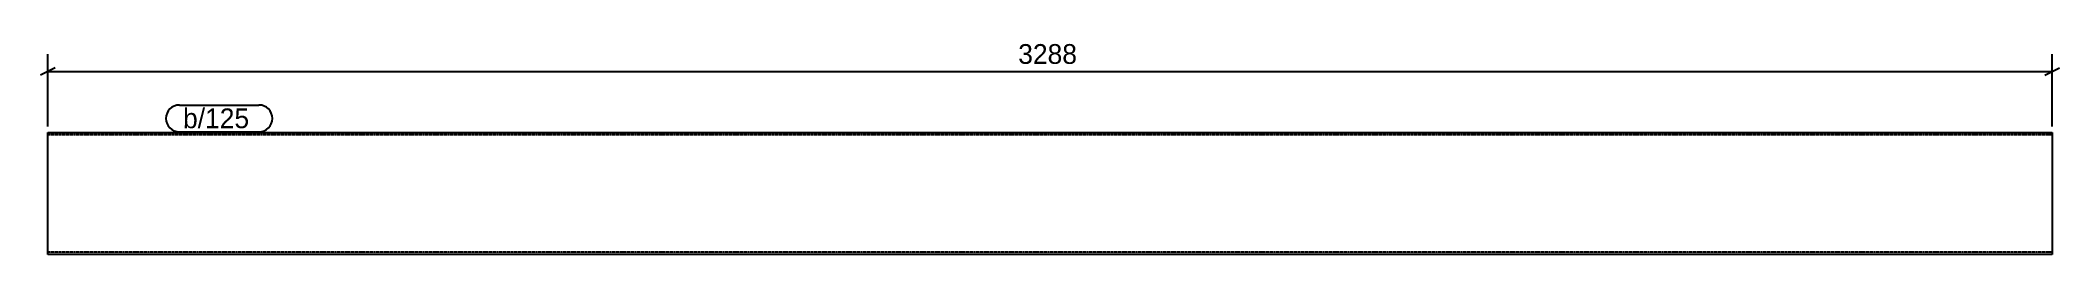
# Model space of a CAD drawing. Header units: millimetres. Extents: x 32 to 3344, y 32 to 383.
import ezdxf

# ---------------------------------------------------------------- set-up
doc = ezdxf.new("R2010")
doc.units = ezdxf.units.MM
doc.linetypes.add('DXK_LINE_DOT4', pattern=[0.9408, 0.4704, -0.4704])
doc.styles.add('Comic Sans MS', font='COMIC.TTF', dxfattribs={"height": 0.2})

msp = doc.modelspace()

# ---------------------------------------------------------------- linework, layer by layer
at = {"color": 8, "linetype": 'Continuous'}
for p, q in [((56, 338), (32, 326)), ((44, 242), (44, 360.4)), ((44, 332), (3331.8, 332)), ((3319.8, 326), (3343.8, 338)), ((3331.8, 242), (3331.8, 360.4))]:
    msp.add_line(p, q, dxfattribs=at)
at = {"color": 7, "linetype": 'Continuous'}
for p, q in [((44, 32), (44, 232)), ((44, 232), (3331.8, 232)), ((3331.8, 232), (3331.8, 32)), ((3331.8, 32), (44, 32))]:
    msp.add_line(p, q, dxfattribs=at)
at = {"color": 7, "linetype": 'DXK_LINE_DOT4'}
for p, q in [((3331.8, 228), (44, 228)), ((3331.8, 36), (44, 36))]:
    msp.add_line(p, q, dxfattribs=at)

# ---------------------------------------------------------------- next in the draw order: wipeouts: each hides what was drawn before it
at = {"color": 0}
for points in [[(1746.4, 338), (1746.4, 382.8), (1629.4, 382.8), (1629.4, 338)], [(384.5, 239), (384.5, 271), (266, 271), (266, 239)]]:
    msp.add_wipeout(points, dxfattribs=at)

# ---------------------------------------------------------------- next in the draw order: texts
at = {"color": 3, "style": 'Comic Sans MS'}
msp.add_text('3288', height=32.38, dxfattribs=at).set_placement((1635.8, 344.4))

# ---------------------------------------------------------------- next in the draw order: wipeouts: each hides what was drawn before it
at = {"color": 0}
msp.add_wipeout([(384.5, 239), (384.5, 271), (266, 271), (266, 239)], dxfattribs=at)

# ---------------------------------------------------------------- next in the draw order: linework, layer by layer
at = {"color": 7, "linetype": 'Continuous'}
for p, q in [((260, 277), (390.5, 277)), ((260, 233), (390.5, 233))]:
    msp.add_line(p, q, dxfattribs=at)
for centre, start, end in [((260, 255), 90, 270), ((390.5, 255), 270, 90)]:
    msp.add_arc(centre, 22, start, end, dxfattribs=at)

# ---------------------------------------------------------------- next in the draw order: texts
at = {"color": 3, "style": 'Comic Sans MS'}
msp.add_text('b/125', height=32.38, dxfattribs=at).set_placement((266, 239))

doc.saveas('drawing.dxf')
